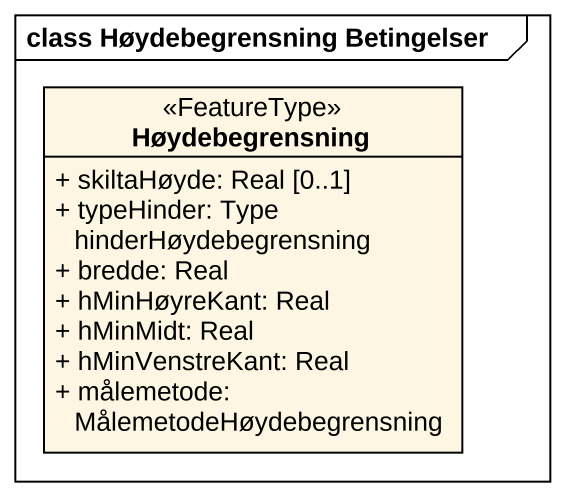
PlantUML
@startuml
mainframe class Høydebegrensning Betingelser
hide circle
hide empty members
skinparam classAttributeIconSize 0
class Høydebegrensning <<FeatureType>> {
  + skiltaHøyde: Real [0..1]
  + typeHinder: Type hinderHøydebegrensning
  + bredde: Real
  + hMinHøyreKant: Real
  + hMinMidt: Real
  + hMinVenstreKant: Real
  + målemetode: MålemetodeHøydebegrensning
}
@enduml
